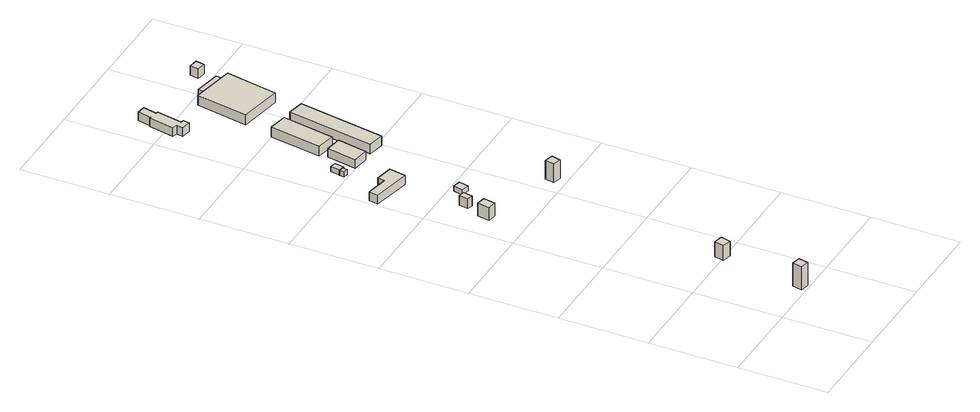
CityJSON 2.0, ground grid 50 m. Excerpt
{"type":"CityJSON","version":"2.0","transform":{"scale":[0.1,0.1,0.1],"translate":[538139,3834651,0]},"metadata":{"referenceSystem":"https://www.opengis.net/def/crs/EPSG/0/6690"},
"CityObjects":{
"building1":{"type":"Building","attributes":{"class":"3001","measuredHeight":13.7,"BuildingDetailAttribute.specifiedBuildingCoverageRate":0.6,"BuildingDetailAttribute.surveyYear":2017,"BuildingIDAttribute.prefecture":"27","BuildingIDAttribute.city":"27104"},"geometry":[{"type":"Solid","lod":"1","boundaries":[[[[0,1,2,3]],[[2,4,5,3]],[[1,6,4,2]],[[0,7,6,1]],[[3,5,7,0]],[[4,6,7,5]]]]}]},
"building2":{"type":"Building","attributes":{"class":"3001","measuredHeight":9.1,"BuildingDetailAttribute.specifiedBuildingCoverageRate":0.6,"BuildingDetailAttribute.surveyYear":2017,"BuildingIDAttribute.prefecture":"27","BuildingIDAttribute.city":"27104"},"geometry":[{"type":"Solid","lod":"1","boundaries":[[[[8,9,10,11]],[[10,12,13,11]],[[9,14,12,10]],[[8,15,14,9]],[[11,13,15,8]],[[12,14,15,13]]]]}]},
"building3":{"type":"Building","attributes":{"計測周辺長":24.13,"1/2500図郭":64,"区名":"此花区","町丁目名称":"梅町２丁目","街区番号":5,"class":"3001","usage":"431","measuredHeight":7.7,"storeysAboveGround":1,"BuildingDetailAttribute.buildingRoofEdgeArea":35.47,"BuildingDetailAttribute.buildingStructureType":"610","BuildingDetailAttribute.buildingStructureOrgType":"2","BuildingDetailAttribute.detailedUsage":"1720","BuildingDetailAttribute.specifiedBuildingCoverageRate":0.6,"BuildingDetailAttribute.surveyYear":2017,"BuildingTsunamiRiskAttribute.description":"1","BuildingTsunamiRiskAttribute.rank":"2","BuildingTsunamiRiskAttribute.depth":1.3,"BuildingHighTideRiskAttribute.description":"1","BuildingHighTideRiskAttribute.rank":"3","BuildingHighTideRiskAttribute.depth":4.03,"BuildingIDAttribute.prefecture":"27","BuildingIDAttribute.city":"27104"},"geometry":[{"type":"Solid","lod":"1","boundaries":[[[[16,17,18,19]],[[18,20,21,19]],[[17,22,20,18]],[[16,23,22,17]],[[19,21,23,16]],[[20,22,23,21]]]]}]},
"building4":{"type":"Building","attributes":{"計測周辺長":17.66,"1/2500図郭":64,"区名":"此花区","町丁目名称":"梅町２丁目","街区番号":5,"class":"3001","usage":"431","measuredHeight":5.9,"storeysAboveGround":1,"BuildingDetailAttribute.buildingRoofEdgeArea":18.56,"BuildingDetailAttribute.buildingStructureType":"610","BuildingDetailAttribute.buildingStructureOrgType":"2","BuildingDetailAttribute.detailedUsage":"1720","BuildingDetailAttribute.specifiedBuildingCoverageRate":0.6,"BuildingDetailAttribute.surveyYear":2017,"BuildingTsunamiRiskAttribute.description":"1","BuildingTsunamiRiskAttribute.rank":"2","BuildingTsunamiRiskAttribute.depth":1.27,"BuildingHighTideRiskAttribute.description":"1","BuildingHighTideRiskAttribute.rank":"3","BuildingHighTideRiskAttribute.depth":4.01,"BuildingIDAttribute.prefecture":"27","BuildingIDAttribute.city":"27104"},"geometry":[{"type":"Solid","lod":"1","boundaries":[[[[24,25,26,27]],[[26,28,29,27]],[[25,30,28,26]],[[24,31,30,25]],[[27,29,31,24]],[[28,30,31,29]]]]}]},
"building5":{"type":"Building","attributes":{"計測周辺長":63.55,"1/2500図郭":64,"区名":"此花区","町丁目名称":"梅町２丁目","街区番号":4,"class":"3001","usage":"431","measuredHeight":5.3,"storeysAboveGround":1,"BuildingDetailAttribute.buildingRoofEdgeArea":160.28,"BuildingDetailAttribute.buildingStructureType":"610","BuildingDetailAttribute.buildingStructureOrgType":"2","BuildingDetailAttribute.detailedUsage":"1730","BuildingDetailAttribute.specifiedBuildingCoverageRate":0.6,"BuildingDetailAttribute.surveyYear":2017,"BuildingTsunamiRiskAttribute.description":"1","BuildingTsunamiRiskAttribute.rank":"2","BuildingTsunamiRiskAttribute.depth":1.45,"BuildingHighTideRiskAttribute.description":"1","BuildingHighTideRiskAttribute.rank":"3","BuildingHighTideRiskAttribute.depth":4.19,"BuildingIDAttribute.prefecture":"27","BuildingIDAttribute.city":"27104"},"geometry":[{"type":"Solid","lod":"1","boundaries":[[[[32,33,34,35,36,37]],[[36,38,39,37]],[[35,40,38,36]],[[34,41,40,35]],[[33,42,41,34]],[[32,43,42,33]],[[37,39,43,32]],[[38,40,41,42,43,39]]]]}]},
"building6":{"type":"Building","attributes":{"計測周辺長":20.14,"1/2500図郭":64,"区名":"此花区","町丁目名称":"梅町２丁目","街区番号":4,"class":"3001","usage":"431","storeysAboveGround":1,"BuildingDetailAttribute.buildingRoofEdgeArea":25.06,"BuildingDetailAttribute.buildingStructureType":"610","BuildingDetailAttribute.buildingStructureOrgType":"2","BuildingDetailAttribute.detailedUsage":"1720","BuildingDetailAttribute.specifiedBuildingCoverageRate":0.6,"BuildingDetailAttribute.surveyYear":2017,"BuildingTsunamiRiskAttribute.description":"1","BuildingTsunamiRiskAttribute.rank":"2","BuildingTsunamiRiskAttribute.depth":1.36,"BuildingHighTideRiskAttribute.description":"1","BuildingHighTideRiskAttribute.rank":"3","BuildingHighTideRiskAttribute.depth":4.09,"BuildingIDAttribute.prefecture":"27","BuildingIDAttribute.city":"27104"},"geometry":[{"type":"Solid","lod":"1","boundaries":[[[[44,45,46,47]],[[46,48,49,47]],[[45,50,48,46]],[[44,51,50,45]],[[47,49,51,44]],[[48,50,51,49]]]]}]},
"building7":{"type":"Building","attributes":{"class":"3001","BuildingDetailAttribute.specifiedBuildingCoverageRate":0.6,"BuildingDetailAttribute.surveyYear":2017,"BuildingTsunamiRiskAttribute.description":"1","BuildingTsunamiRiskAttribute.rank":"2","BuildingTsunamiRiskAttribute.depth":1.21,"BuildingHighTideRiskAttribute.description":"1","BuildingHighTideRiskAttribute.rank":"3","BuildingHighTideRiskAttribute.depth":3.95,"BuildingIDAttribute.prefecture":"27","BuildingIDAttribute.city":"27104"},"geometry":[{"type":"Solid","lod":"1","boundaries":[[[[52,53,54,55]],[[54,56,57,55]],[[53,58,56,54]],[[52,59,58,53]],[[55,57,59,52]],[[56,58,59,57]]]]}]},
"building8":{"type":"Building","attributes":{"計測周辺長":17.85,"1/2500図郭":64,"区名":"此花区","町丁目名称":"梅町２丁目","街区番号":4,"class":"3001","usage":"431","storeysAboveGround":1,"BuildingDetailAttribute.buildingRoofEdgeArea":19.12,"BuildingDetailAttribute.buildingStructureType":"610","BuildingDetailAttribute.buildingStructureOrgType":"2","BuildingDetailAttribute.detailedUsage":"1720","BuildingDetailAttribute.specifiedBuildingCoverageRate":0.6,"BuildingDetailAttribute.surveyYear":2017,"BuildingTsunamiRiskAttribute.description":"1","BuildingTsunamiRiskAttribute.rank":"2","BuildingTsunamiRiskAttribute.depth":1.22,"BuildingHighTideRiskAttribute.description":"1","BuildingHighTideRiskAttribute.rank":"3","BuildingHighTideRiskAttribute.depth":3.96,"BuildingIDAttribute.prefecture":"27","BuildingIDAttribute.city":"27104"},"geometry":[{"type":"Solid","lod":"1","boundaries":[[[[60,61,62,63]],[[62,64,65,63]],[[61,66,64,62]],[[60,67,66,61]],[[63,65,67,60]],[[64,66,67,65]]]]}]},
"building9":{"type":"Building","attributes":{"class":"3001","measuredHeight":11.2,"BuildingDetailAttribute.specifiedBuildingCoverageRate":0.6,"BuildingDetailAttribute.surveyYear":2017,"BuildingIDAttribute.prefecture":"27","BuildingIDAttribute.city":"27104"},"geometry":[{"type":"Solid","lod":"1","boundaries":[[[[68,69,70,71]],[[70,72,73,71]],[[69,74,72,70]],[[68,75,74,69]],[[71,73,75,68]],[[72,74,75,73]]]]}]},
"building10":{"type":"Building","attributes":{"計測周辺長":52.87,"1/2500図郭":64,"区名":"此花区","町丁目名称":"梅町２丁目","街区番号":4,"class":"3001","usage":"431","measuredHeight":5,"storeysAboveGround":1,"BuildingDetailAttribute.buildingRoofEdgeArea":159.81,"BuildingDetailAttribute.buildingStructureType":"610","BuildingDetailAttribute.buildingStructureOrgType":"2","BuildingDetailAttribute.detailedUsage":"1720","BuildingDetailAttribute.specifiedBuildingCoverageRate":0.6,"BuildingDetailAttribute.surveyYear":2017,"BuildingTsunamiRiskAttribute.description":"1","BuildingTsunamiRiskAttribute.rank":"2","BuildingTsunamiRiskAttribute.depth":0.79,"BuildingHighTideRiskAttribute.description":"1","BuildingHighTideRiskAttribute.rank":"3","BuildingHighTideRiskAttribute.depth":3.52,"BuildingIDAttribute.prefecture":"27","BuildingIDAttribute.city":"27104"},"geometry":[{"type":"Solid","lod":"1","boundaries":[[[[76,77,78,79]],[[78,80,81,79]],[[77,82,80,78]],[[76,83,82,77]],[[79,81,83,76]],[[80,82,83,81]]]]}]},
"building11":{"type":"Building","attributes":{"計測周辺長":81.1,"1/2500図郭":64,"区名":"此花区","町丁目名称":"梅町２丁目","街区番号":4,"class":"3001","usage":"431","measuredHeight":5.7,"storeysAboveGround":1,"BuildingDetailAttribute.buildingRoofEdgeArea":321.53,"BuildingDetailAttribute.buildingStructureType":"610","BuildingDetailAttribute.buildingStructureOrgType":"2","BuildingDetailAttribute.detailedUsage":"1720","BuildingDetailAttribute.specifiedBuildingCoverageRate":0.6,"BuildingDetailAttribute.surveyYear":2017,"BuildingTsunamiRiskAttribute.description":"1","BuildingTsunamiRiskAttribute.rank":"2","BuildingTsunamiRiskAttribute.depth":0.98,"BuildingHighTideRiskAttribute.description":"1","BuildingHighTideRiskAttribute.rank":"3","BuildingHighTideRiskAttribute.depth":3.99,"BuildingIDAttribute.prefecture":"27","BuildingIDAttribute.city":"27104"},"geometry":[{"type":"Solid","lod":"1","boundaries":[[[[84,85,86,87]],[[86,88,89,87]],[[85,90,88,86]],[[84,91,90,85]],[[87,89,91,84]],[[88,90,91,89]]]]}]},
"building12":{"type":"Building","attributes":{"計測周辺長":69.76,"1/2500図郭":64,"区名":"此花区","町丁目名称":"梅町２丁目","街区番号":4,"class":"3003","usage":"431","measuredHeight":5.1,"storeysAboveGround":1,"BuildingDetailAttribute.buildingRoofEdgeArea":156.87,"BuildingDetailAttribute.buildingStructureType":"610","BuildingDetailAttribute.buildingStructureOrgType":"2","BuildingDetailAttribute.detailedUsage":"1720","BuildingDetailAttribute.specifiedBuildingCoverageRate":0.6,"BuildingDetailAttribute.surveyYear":2017,"BuildingTsunamiRiskAttribute.description":"1","BuildingTsunamiRiskAttribute.rank":"2","BuildingTsunamiRiskAttribute.depth":2.46,"BuildingHighTideRiskAttribute.description":"1","BuildingHighTideRiskAttribute.rank":"4","BuildingHighTideRiskAttribute.depth":5.21,"BuildingIDAttribute.prefecture":"27","BuildingIDAttribute.city":"27104"},"geometry":[{"type":"Solid","lod":"1","boundaries":[[[[92,93,94,95,96,97,98,99,100,101,102,103]],[[102,104,105,103]],[[101,106,104,102]],[[100,107,106,101]],[[99,108,107,100]],[[98,109,108,99]],[[97,110,109,98]],[[96,111,110,97]],[[95,112,111,96]],[[94,113,112,95]],[[93,114,113,94]],[[92,115,114,93]],[[103,105,115,92]],[[104,106,107,108,109,110,111,112,113,114,115,105]]]]}]},
"building13":{"type":"Building","attributes":{"計測周辺長":117.89,"1/2500図郭":64,"区名":"此花区","町丁目名称":"梅町２丁目","街区番号":4,"class":"3001","usage":"431","measuredHeight":5.6,"storeysAboveGround":1,"BuildingDetailAttribute.buildingRoofEdgeArea":466.25,"BuildingDetailAttribute.buildingStructureType":"610","BuildingDetailAttribute.buildingStructureOrgType":"2","BuildingDetailAttribute.detailedUsage":"1720","BuildingDetailAttribute.specifiedBuildingCoverageRate":0.6,"BuildingDetailAttribute.surveyYear":2017,"BuildingTsunamiRiskAttribute.description":"1","BuildingTsunamiRiskAttribute.rank":"2","BuildingTsunamiRiskAttribute.depth":0.73,"BuildingHighTideRiskAttribute.description":"1","BuildingHighTideRiskAttribute.rank":"3","BuildingHighTideRiskAttribute.depth":3.46,"BuildingIDAttribute.prefecture":"27","BuildingIDAttribute.city":"27104"},"geometry":[{"type":"Solid","lod":"1","boundaries":[[[[116,117,118,119]],[[118,120,121,119]],[[117,122,120,118]],[[116,123,122,117]],[[119,121,123,116]],[[120,122,123,121]]]]}]},
"building14":{"type":"Building","attributes":{"計測周辺長":109.15,"1/2500図郭":64,"区名":"此花区","町丁目名称":"梅町２丁目","街区番号":4,"class":"3001","usage":"431","measuredHeight":5.9,"storeysAboveGround":1,"BuildingDetailAttribute.buildingRoofEdgeArea":738.28,"BuildingDetailAttribute.buildingStructureType":"610","BuildingDetailAttribute.buildingStructureOrgType":"2","BuildingDetailAttribute.detailedUsage":"1720","BuildingDetailAttribute.specifiedBuildingCoverageRate":0.6,"BuildingDetailAttribute.surveyYear":2017,"BuildingTsunamiRiskAttribute.description":"1","BuildingTsunamiRiskAttribute.rank":"2","BuildingTsunamiRiskAttribute.depth":1.85,"BuildingHighTideRiskAttribute.description":"1","BuildingHighTideRiskAttribute.rank":"3","BuildingHighTideRiskAttribute.depth":4.76,"BuildingIDAttribute.prefecture":"27","BuildingIDAttribute.city":"27104"},"geometry":[{"type":"Solid","lod":"1","boundaries":[[[[124,125,126,127]],[[126,128,129,127]],[[125,130,128,126]],[[124,131,130,125]],[[127,129,131,124]],[[128,130,131,129]]]]}]},
"building15":{"type":"Building","attributes":{"class":"3003","measuredHeight":4.8,"BuildingDetailAttribute.specifiedBuildingCoverageRate":0.6,"BuildingDetailAttribute.surveyYear":2017,"BuildingTsunamiRiskAttribute.description":"1","BuildingTsunamiRiskAttribute.rank":"2","BuildingTsunamiRiskAttribute.depth":1.99,"BuildingHighTideRiskAttribute.description":"1","BuildingHighTideRiskAttribute.rank":"3","BuildingHighTideRiskAttribute.depth":4.72,"BuildingIDAttribute.prefecture":"27","BuildingIDAttribute.city":"27104"},"geometry":[{"type":"Solid","lod":"1","boundaries":[[[[132,133,134,135]],[[134,136,137,135]],[[133,138,136,134]],[[132,139,138,133]],[[135,137,139,132]],[[136,138,139,137]]]]}]},
"building16":{"type":"Building","attributes":{"class":"3003","measuredHeight":5.6,"BuildingDetailAttribute.specifiedBuildingCoverageRate":0.6,"BuildingDetailAttribute.surveyYear":2017,"BuildingTsunamiRiskAttribute.description":"1","BuildingTsunamiRiskAttribute.rank":"2","BuildingTsunamiRiskAttribute.depth":1.94,"BuildingHighTideRiskAttribute.description":"1","BuildingHighTideRiskAttribute.rank":"3","BuildingHighTideRiskAttribute.depth":4.67,"BuildingIDAttribute.prefecture":"27","BuildingIDAttribute.city":"27104"},"geometry":[{"type":"Solid","lod":"1","boundaries":[[[[140,141,142,143]],[[142,144,145,143]],[[141,146,144,142]],[[140,147,146,141]],[[143,145,147,140]],[[144,146,147,145]]]]}]}
},
"vertices":[
[261,19,13],[273,76,13],[323,65,13],[311,9,13],[323,65,151],[311,9,151],[273,76,151],[261,19,151],
[319,484,16],[331,539,16],[383,527,16],[369,472,16],[383,527,106],[369,472,106],[331,539,106],[319,484,106],
[119,1690,19],[131,1760,19],[181,1750,19],[169,1683,19],[181,1750,96],[169,1683,96],[131,1760,96],[119,1690,96],
[163,1830,22],[172,1883,22],[207,1875,22],[195,1823,22],[207,1875,81],[195,1823,81],[172,1883,81],[163,1830,81],
[4,2253,19],[13,2306,19],[136,2282,19],[145,2322,19],[241,2303,19],[224,2210,19],[241,2303,72],[224,2210,72],[145,2322,72],[136,2282,72],[13,2306,72],[4,2253,72],
[262,1911,21],[276,1964,21],[319,1954,21],[307,1899,21],[319,1954,51],[307,1899,51],[276,1964,51],[262,1911,51],
[144,2509,22],[148,2536,22],[174,2532,22],[171,2505,22],[174,2532,52],[171,2505,52],[148,2536,52],[144,2509,52],
[148,2540,22],[158,2592,22],[193,2585,22],[183,2532,22],[193,2585,52],[183,2532,52],[158,2592,52],[148,2540,52],
[570,1552,16],[580,1604,16],[630,1592,16],[616,1540,16],[630,1592,128],[616,1540,128],[580,1604,128],[570,1552,128],
[239,2496,21],[270,2663,21],[362,2649,21],[331,2481,21],[362,2649,71],[331,2481,71],[270,2663,71],[239,2496,71],
[262,2706,17],[311,2999,17],[419,2980,17],[367,2687,17],[419,2980,75],[367,2687,75],[311,2999,75],[262,2706,75],
[130,3402,8],[137,3439,8],[109,3446,8],[138,3589,8],[143,3587,8],[160,3664,8],[207,3657,8],[190,3580,8],[203,3577,8],[174,3432,8],[192,3430,8],[185,3392,8],[192,3430,59],[185,3392,59],[174,3432,59],[203,3577,59],[190,3580,59],[207,3657,59],[160,3664,59],[143,3587,59],[138,3589,59],[109,3446,59],[137,3439,59],[130,3402,59],
[389,2485,21],[471,2973,21],[564,2956,21],[481,2468,21],[564,2956,77],[481,2468,77],[471,2973,77],[389,2485,77],
[355,3162,13],[409,3455,13],[653,3410,13],[599,3117,13],[653,3410,72],[599,3117,72],[409,3455,72],[355,3162,72],
[465,3449,14],[471,3483,14],[618,3456,14],[612,3422,14],[618,3456,62],[612,3422,62],[471,3483,62],[465,3449,62],
[621,3558,14],[630,3608,14],[681,3599,14],[672,3549,14],[681,3599,70],[672,3549,70],[630,3608,70],[621,3558,70]
]}
